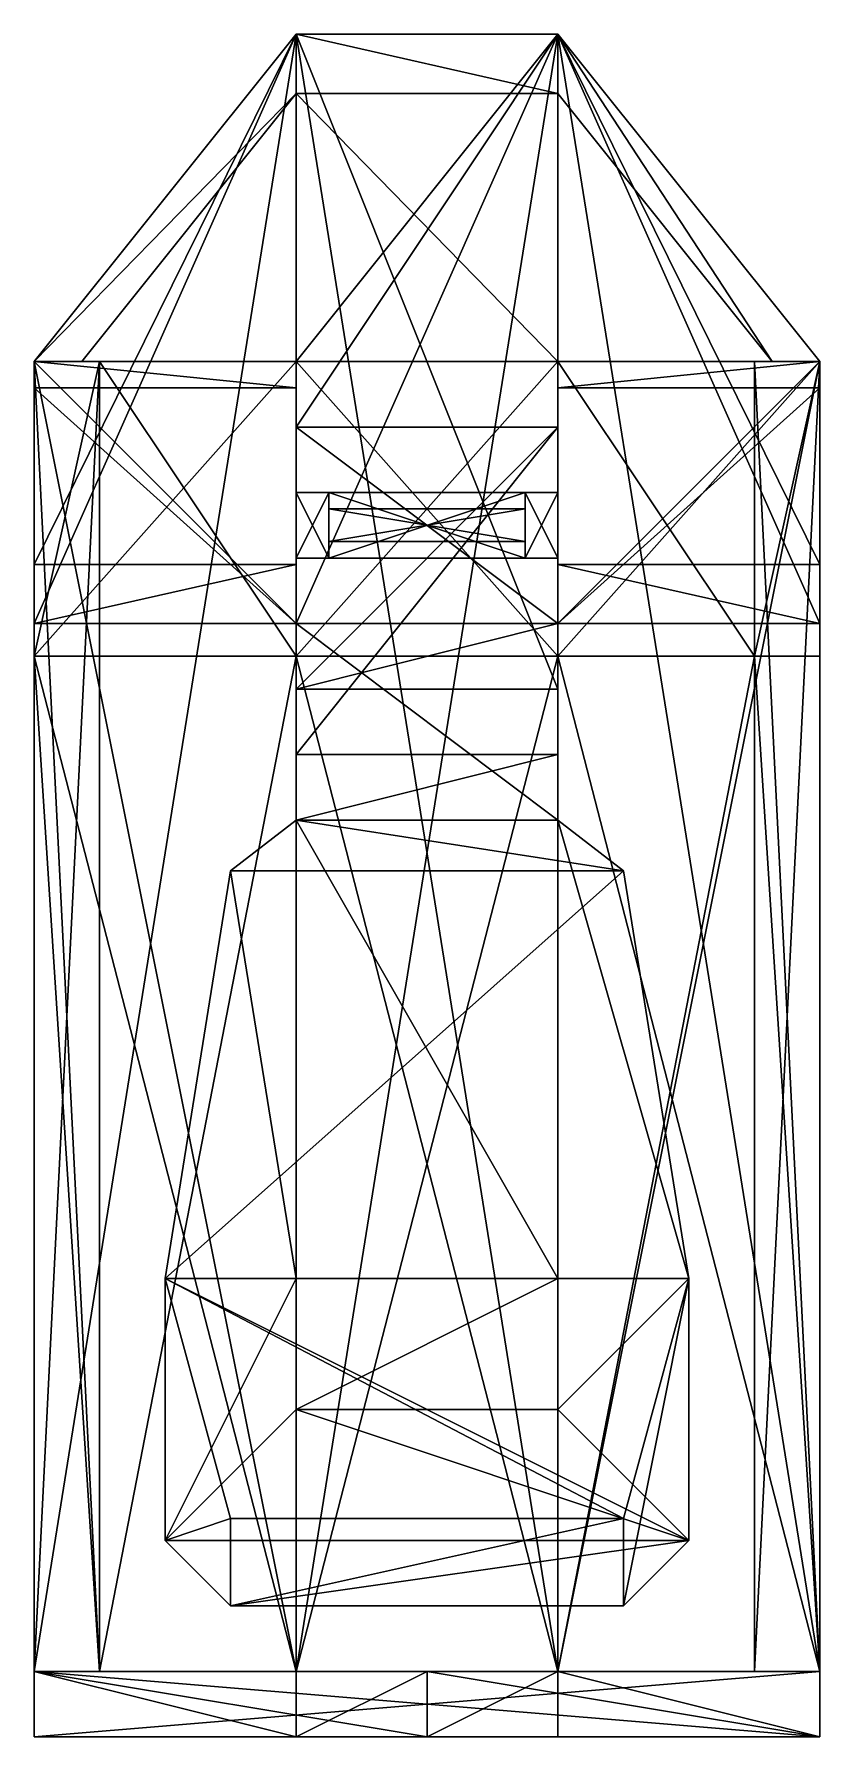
# Model space of a CAD drawing. Extents: x -536 to -488, y -116 to -12.
import ezdxf

# ---------------------------------------------------------------- set-up
doc = ezdxf.new("R2010")
doc.units = 0

msp = doc.modelspace()

# ---------------------------------------------------------------- meshes
at = {"layer": 'OBJECT000', "color": 50}
mesh = msp.add_polyface(dxfattribs=at)
corners = [(-524, -102.666664, 14), (-528, -88, -14), (-496, -88, -14), (-500, -102.666664, 14), (-500, -108, 18), (-496, -104, -14), (-528, -104, -14), (-524, -108, 18)]
mesh.append_faces([[corners[k] for k in face] for face in [(1, 3, 0), (5, 7, 4), (6, 0, 7), (4, 2, 5), (5, 1, 6), (3, 7, 0)]], dxfattribs={"vtx0": -1})
mesh.append_faces([[corners[k] for k in face] for face in [(1, 2, 3), (5, 6, 7), (6, 1, 0), (4, 3, 2), (5, 2, 1), (3, 4, 7)]], dxfattribs={"vtx2": -1})
at = {"layer": 'OBJECT001', "color": 50}
mesh = msp.add_polyface(dxfattribs=at)
corners = [(-524, -63.111115, -22), (-500, -63.111115, -22), (-496, -88, -14), (-528, -88, -14), (-520, -88, -30), (-504, -88, -30), (-504, -60, -30), (-520, -60, -30)]
mesh.append_faces([[corners[k] for k in face] for face in [(1, 3, 0), (5, 7, 4), (0, 4, 7), (6, 2, 1), (1, 7, 6), (3, 5, 4)]], dxfattribs={"vtx0": -1})
mesh.append_faces([[corners[k] for k in face] for face in [(1, 2, 3), (5, 6, 7), (0, 3, 4), (6, 5, 2), (1, 0, 7), (3, 2, 5)]], dxfattribs={"vtx2": -1})
at = {"layer": 'OBJECT002', "color": 50}
mesh = msp.add_polyface(dxfattribs=at)
corners = [(-520, -88, -30), (-504, -88, -30), (-496, -88, -14), (-528, -88, -14), (-504, -96, -30), (-520, -96, -30), (-528, -104, -14), (-496, -104, -14)]
mesh.append_faces([[corners[k] for k in face] for face in [(1, 3, 0), (5, 7, 4), (0, 6, 5), (4, 2, 1), (5, 1, 0), (3, 7, 6)]], dxfattribs={"vtx0": -1})
mesh.append_faces([[corners[k] for k in face] for face in [(1, 2, 3), (5, 6, 7), (0, 3, 6), (4, 7, 2), (5, 4, 1), (3, 2, 7)]], dxfattribs={"vtx2": -1})
at = {"layer": 'OBJECT003', "color": 50}
mesh = msp.add_polyface(dxfattribs=at)
corners = [(-504, -48, 6), (-520, -48, 6), (-520, -12, 6), (-504, -12, 6), (-504, -12, -6), (-520, -12, -6), (-520, -52, -6), (-504, -52, -6)]
mesh.append_faces([[corners[k] for k in face] for face in [(1, 3, 0), (5, 7, 4), (5, 1, 6), (3, 7, 0), (4, 2, 5), (0, 6, 1)]], dxfattribs={"vtx0": -1})
mesh.append_faces([[corners[k] for k in face] for face in [(1, 2, 3), (5, 6, 7), (5, 2, 1), (3, 4, 7), (4, 3, 2), (0, 7, 6)]], dxfattribs={"vtx2": -1})
at = {"layer": 'OBJECT004', "color": 50}
mesh = msp.add_polyface(dxfattribs=at)
corners = [(-520, -40, 18), (-518, -40, 18), (-518, -44, 18), (-520, -44, 18), (-520, -44, 6), (-518, -44, 6), (-518, -40, 6), (-520, -40, 6)]
mesh.append_faces([[corners[k] for k in face] for face in [(1, 3, 0), (5, 7, 4), (3, 7, 0), (5, 1, 6), (0, 6, 1), (4, 2, 5)]], dxfattribs={"vtx0": -1})
mesh.append_faces([[corners[k] for k in face] for face in [(1, 2, 3), (5, 6, 7), (3, 4, 7), (5, 2, 1), (0, 7, 6), (4, 3, 2)]], dxfattribs={"vtx2": -1})
at = {"layer": 'OBJECT005', "color": 50}
mesh = msp.add_polyface(dxfattribs=at)
corners = [(-520, -12, -30), (-520, -36, -30), (-504, -36, -30), (-504, -12, -30), (-520, -52, -6), (-520, -12, -6), (-504, -12, -6), (-504, -52, -6)]
mesh.append_faces([[corners[k] for k in face] for face in [(1, 3, 0), (5, 7, 4), (5, 1, 0), (3, 7, 6), (6, 0, 3), (2, 4, 7)]], dxfattribs={"vtx0": -1})
mesh.append_faces([[corners[k] for k in face] for face in [(1, 2, 3), (5, 6, 7), (5, 4, 1), (3, 2, 7), (6, 5, 0), (2, 1, 4)]], dxfattribs={"vtx2": -1})
at = {"layer": 'OBJECT006', "color": 50}
mesh = msp.add_polyface(dxfattribs=at)
corners = [(-520, -44.399998, 6), (-536, -44.399998, 6), (-536, -32, 6), (-520, -12, 6), (-520, -12, -6), (-536, -32, -6), (-536, -47.999996, -6), (-520, -47.999996, -6)]
mesh.append_faces([[corners[k] for k in face] for face in [(1, 3, 0), (5, 7, 4), (5, 1, 6), (3, 7, 0), (4, 2, 5), (0, 6, 1)]], dxfattribs={"vtx0": -1})
mesh.append_faces([[corners[k] for k in face] for face in [(1, 2, 3), (5, 6, 7), (5, 2, 1), (3, 4, 7), (4, 3, 2), (0, 7, 6)]], dxfattribs={"vtx2": -1})
at = {"layer": 'OBJECT007', "color": 50}
mesh = msp.add_polyface(dxfattribs=at)
corners = [(-488, -32, 6), (-488, -44.399998, 6), (-504, -44.399998, 6), (-504, -12, 6), (-488, -47.999996, -6), (-488, -32, -6), (-504, -12, -6), (-504, -47.999996, -6)]
mesh.append_faces([[corners[k] for k in face] for face in [(1, 3, 0), (5, 7, 4), (7, 3, 2), (1, 5, 4), (6, 0, 3), (2, 4, 7)]], dxfattribs={"vtx0": -1})
mesh.append_faces([[corners[k] for k in face] for face in [(1, 2, 3), (5, 6, 7), (7, 6, 3), (1, 0, 5), (6, 5, 0), (2, 1, 4)]], dxfattribs={"vtx2": -1})
at = {"layer": 'OBJECT008', "color": 50}
mesh = msp.add_polyface(dxfattribs=at)
corners = [(-504, -12, -30), (-504, -33.599998, -30), (-488, -33.599998, -14), (-488, -32, -14), (-504, -47.999996, -6), (-504, -12, -6), (-488, -32, -6), (-488, -47.999996, -6)]
mesh.append_faces([[corners[k] for k in face] for face in [(1, 3, 0), (5, 7, 4), (5, 1, 0), (3, 7, 6), (6, 0, 3), (2, 4, 7)]], dxfattribs={"vtx0": -1})
mesh.append_faces([[corners[k] for k in face] for face in [(1, 2, 3), (5, 6, 7), (5, 4, 1), (3, 2, 7), (6, 5, 0), (2, 1, 4)]], dxfattribs={"vtx2": -1})
at = {"layer": 'OBJECT009', "color": 50}
mesh = msp.add_polyface(dxfattribs=at)
corners = [(-520, -12, -30), (-536, -32, -14), (-536, -33.599998, -14), (-520, -33.599998, -30), (-520, -47.999996, -6), (-536, -47.999996, -6), (-536, -32, -6), (-520, -12, -6)]
mesh.append_faces([[corners[k] for k in face] for face in [(1, 3, 0), (5, 7, 4), (1, 5, 2), (7, 3, 4), (0, 6, 1), (4, 2, 5)]], dxfattribs={"vtx0": -1})
mesh.append_faces([[corners[k] for k in face] for face in [(1, 2, 3), (5, 6, 7), (1, 6, 5), (7, 0, 3), (0, 7, 6), (4, 3, 2)]], dxfattribs={"vtx2": -1})
at = {"layer": 'OBJECT010', "color": 50}
mesh = msp.add_polyface(dxfattribs=at)
corners = [(-536, -32, -14), (-520, -12, -30), (-520, -112, -30), (-536, -112, -14), (-536, -112, -22), (-520, -112, -38), (-520, -12, -38), (-536, -32, -22)]
mesh.append_faces([[corners[k] for k in face] for face in [(1, 3, 0), (5, 7, 4), (3, 7, 0), (5, 1, 6), (0, 6, 1), (4, 2, 5)]], dxfattribs={"vtx0": -1})
mesh.append_faces([[corners[k] for k in face] for face in [(1, 2, 3), (5, 6, 7), (3, 4, 7), (5, 2, 1), (0, 7, 6), (4, 3, 2)]], dxfattribs={"vtx2": -1})
at = {"layer": 'OBJECT011', "color": 50}
mesh = msp.add_polyface(dxfattribs=at)
corners = [(-504, -56, -30), (-504, -36, -30), (-520, -36, -30), (-520, -56, -30), (-504, -48, -12), (-504, -60, -22), (-520, -60, -22), (-520, -48, -12)]
mesh.append_faces([[corners[k] for k in face] for face in [(1, 3, 0), (5, 7, 4), (3, 7, 6), (5, 1, 0), (2, 4, 7), (6, 0, 3)]], dxfattribs={"vtx0": -1})
mesh.append_faces([[corners[k] for k in face] for face in [(1, 2, 3), (5, 6, 7), (3, 2, 7), (5, 4, 1), (2, 1, 4), (6, 5, 0)]], dxfattribs={"vtx2": -1})
at = {"layer": 'OBJECT012', "color": 50}
mesh = msp.add_polyface(dxfattribs=at)
corners = [(-488, -112, -14), (-504, -112, -30), (-504, -12, -30), (-488, -32, -14), (-488, -32, -22), (-504, -12, -38), (-504, -112, -38), (-488, -112, -22)]
mesh.append_faces([[corners[k] for k in face] for face in [(1, 3, 0), (5, 7, 4), (7, 3, 4), (1, 5, 2), (4, 2, 5), (0, 6, 1)]], dxfattribs={"vtx0": -1})
mesh.append_faces([[corners[k] for k in face] for face in [(1, 2, 3), (5, 6, 7), (7, 0, 3), (1, 6, 5), (4, 3, 2), (0, 7, 6)]], dxfattribs={"vtx2": -1})
at = {"layer": 'OBJECT013', "color": 50}
mesh = msp.add_polyface(dxfattribs=at)
corners = [(-504, -12, -30), (-504, -112, -30), (-520, -112, -30), (-520, -12, -30), (-504, -112, -38), (-504, -12, -38), (-520, -12, -38), (-520, -112, -38)]
mesh.append_faces([[corners[k] for k in face] for face in [(1, 3, 0), (5, 7, 4), (5, 1, 0), (3, 7, 6), (6, 0, 3), (2, 4, 7)]], dxfattribs={"vtx0": -1})
mesh.append_faces([[corners[k] for k in face] for face in [(1, 2, 3), (5, 6, 7), (5, 4, 1), (3, 2, 7), (6, 5, 0), (2, 1, 4)]], dxfattribs={"vtx2": -1})
at = {"layer": 'OBJECT014', "color": 50}
mesh = msp.add_polyface(dxfattribs=at)
corners = [(-520, -12, 6), (-504, -12, 6), (-504, -32, 32), (-520, -32, 32), (-520, -15.636368, 6), (-504, -15.636368, 6), (-520, -32, 27.272697), (-504, -32, 27.272705)]
mesh.append_faces([[corners[k] for k in face] for face in [(1, 3, 0), (0, 5, 1), (3, 7, 6), (0, 6, 4), (1, 7, 2), (4, 7, 5)]], dxfattribs={"vtx0": -1})
mesh.append_faces([[corners[k] for k in face] for face in [(1, 2, 3), (0, 4, 5), (3, 2, 7), (0, 3, 6), (1, 5, 7), (4, 6, 7)]], dxfattribs={"vtx2": -1})
at = {"layer": 'OBJECT015', "color": 50}
mesh = msp.add_polyface(dxfattribs=at)
corners = [(-504, -32, 32), (-504, -12, 6), (-488, -32, 6), (-504, -15.636368, 6), (-504, -32, 27.27272), (-490.909119, -32, 6)]
mesh.append_faces([[corners[k] for k in face] for face in [(1, 2, 0), (3, 4, 5)]])
mesh.append_faces([[corners[k] for k in face] for face in [(1, 4, 3), (1, 5, 2), (2, 4, 0)]], dxfattribs={"vtx0": -1})
mesh.append_faces([[corners[k] for k in face] for face in [(1, 0, 4), (1, 3, 5), (2, 5, 4)]], dxfattribs={"vtx2": -1})
at = {"layer": 'OBJECT016', "color": 50}
mesh = msp.add_polyface(dxfattribs=at)
corners = [(-536, -32, 6), (-520, -11.999992, 6), (-520, -32, 32), (-520, -32, 27.27272), (-520, -15.63636, 6), (-533.090881, -32, 6)]
mesh.append_faces([[corners[k] for k in face] for face in [(1, 2, 0), (4, 5, 3)]])
mesh.append_faces([[corners[k] for k in face] for face in [(2, 4, 3), (4, 0, 5), (5, 2, 3)]], dxfattribs={"vtx0": -1})
mesh.append_faces([[corners[k] for k in face] for face in [(2, 1, 4), (4, 1, 0), (5, 0, 2)]], dxfattribs={"vtx2": -1})
at = {"layer": 'OBJECT017', "color": 50}
mesh = msp.add_polyface(dxfattribs=at)
corners = [(-504, -50, 38), (-520, -50, 38), (-520, -32, 32), (-504, -32, 32), (-520, -32, 28), (-504, -32, 28), (-504, -50, 34), (-520, -50, 33.999992)]
mesh.append_faces([[corners[k] for k in face] for face in [(1, 3, 0), (5, 2, 4), (6, 1, 0), (7, 2, 1), (6, 3, 5), (6, 4, 7)]], dxfattribs={"vtx0": -1})
mesh.append_faces([[corners[k] for k in face] for face in [(1, 2, 3), (5, 3, 2), (6, 7, 1), (7, 4, 2), (6, 0, 3), (6, 5, 4)]], dxfattribs={"vtx2": -1})
at = {"layer": 'OBJECT018', "color": 50}
mesh = msp.add_polyface(dxfattribs=at)
corners = [(-520, -50, 38), (-520, -32, 32), (-520, -32, 28), (-520, -50, 34), (-536, -32, 6), (-536, -50, 6), (-532, -50, 6), (-532, -32, 6)]
mesh.append_faces([[corners[k] for k in face] for face in [(1, 3, 0), (5, 7, 4), (1, 5, 4), (7, 3, 2), (2, 4, 7), (6, 0, 3)]], dxfattribs={"vtx0": -1})
mesh.append_faces([[corners[k] for k in face] for face in [(1, 2, 3), (5, 6, 7), (1, 0, 5), (7, 6, 3), (2, 1, 4), (6, 5, 0)]], dxfattribs={"vtx2": -1})
at = {"layer": 'OBJECT019', "color": 50}
mesh = msp.add_polyface(dxfattribs=at)
corners = [(-504, -50, 34), (-504, -32, 28), (-504, -32, 32), (-504, -50, 38), (-492, -32, 6), (-492, -50, 6), (-488, -50, 6), (-488, -32, 6)]
mesh.append_faces([[corners[k] for k in face] for face in [(1, 3, 0), (5, 7, 4), (3, 7, 6), (5, 1, 0), (2, 4, 7), (6, 0, 3)]], dxfattribs={"vtx0": -1})
mesh.append_faces([[corners[k] for k in face] for face in [(1, 2, 3), (5, 6, 7), (3, 2, 7), (5, 4, 1), (2, 1, 4), (6, 5, 0)]], dxfattribs={"vtx2": -1})
at = {"layer": 'OBJECT020', "color": 50}
mesh = msp.add_polyface(dxfattribs=at)
corners = [(-520, -112, 38), (-520, -50.000004, 38), (-504, -50.000004, 38), (-504, -112, 38), (-504, -50.000004, 34), (-520, -50.000004, 34), (-504, -112, 34), (-520, -112, 33.999992)]
mesh.append_faces([[corners[k] for k in face] for face in [(1, 3, 0), (2, 5, 4), (7, 3, 6), (5, 0, 7), (3, 4, 6), (4, 7, 6)]], dxfattribs={"vtx0": -1})
mesh.append_faces([[corners[k] for k in face] for face in [(1, 2, 3), (2, 1, 5), (7, 0, 3), (5, 1, 0), (3, 2, 4), (4, 5, 7)]], dxfattribs={"vtx2": -1})
at = {"layer": 'OBJECT021', "color": 50}
mesh = msp.add_polyface(dxfattribs=at)
corners = [(-504, -50.000004, 34), (-504, -50.000004, 38), (-504, -112, 38), (-504, -112, 34), (-492, -112, 6), (-488, -112, 6), (-488, -49.999996, 6), (-492, -49.999996, 6)]
mesh.append_faces([[corners[k] for k in face] for face in [(1, 3, 0), (5, 7, 4), (1, 5, 2), (7, 3, 4), (0, 6, 1), (4, 2, 5)]], dxfattribs={"vtx0": -1})
mesh.append_faces([[corners[k] for k in face] for face in [(1, 2, 3), (5, 6, 7), (1, 6, 5), (7, 0, 3), (0, 7, 6), (4, 3, 2)]], dxfattribs={"vtx2": -1})
at = {"layer": 'OBJECT022', "color": 50}
mesh = msp.add_polyface(dxfattribs=at)
corners = [(-520, -112, 34), (-520, -112, 38), (-520, -50.000008, 38), (-520, -50.000008, 34), (-532, -50.000004, 6), (-536, -50.000004, 6), (-536, -112, 6), (-532, -112, 6)]
mesh.append_faces([[corners[k] for k in face] for face in [(1, 3, 0), (5, 7, 4), (5, 1, 6), (3, 7, 0), (4, 2, 5), (0, 6, 1)]], dxfattribs={"vtx0": -1})
mesh.append_faces([[corners[k] for k in face] for face in [(1, 2, 3), (5, 6, 7), (5, 2, 1), (3, 4, 7), (4, 3, 2), (0, 7, 6)]], dxfattribs={"vtx2": -1})
at = {"layer": 'OBJECT023', "color": 50}
mesh = msp.add_polyface(dxfattribs=at)
corners = [(-532, -32, 6), (-532, -112, 6), (-536, -112, 6), (-536, -32, 6), (-532, -112, -18), (-532, -32, -18), (-536, -32, -14), (-536, -112, -14)]
mesh.append_faces([[corners[k] for k in face] for face in [(1, 3, 0), (5, 7, 4), (7, 3, 2), (1, 5, 4), (6, 0, 3), (2, 4, 7)]], dxfattribs={"vtx0": -1})
mesh.append_faces([[corners[k] for k in face] for face in [(1, 2, 3), (5, 6, 7), (7, 6, 3), (1, 0, 5), (6, 5, 0), (2, 1, 4)]], dxfattribs={"vtx2": -1})
at = {"layer": 'OBJECT024', "color": 50}
mesh = msp.add_polyface(dxfattribs=at)
corners = [(-488, -32, 6), (-488, -112, 6), (-492, -112, 6), (-492, -32, 6), (-488, -112, -14), (-488, -32, -14), (-492, -32, -18), (-492, -112, -18)]
mesh.append_faces([[corners[k] for k in face] for face in [(1, 3, 0), (5, 7, 4), (5, 1, 0), (3, 7, 6), (6, 0, 3), (2, 4, 7)]], dxfattribs={"vtx0": -1})
mesh.append_faces([[corners[k] for k in face] for face in [(1, 2, 3), (5, 6, 7), (5, 4, 1), (3, 2, 7), (6, 5, 0), (2, 1, 4)]], dxfattribs={"vtx2": -1})
at = {"layer": 'OBJECT025', "color": 50}
mesh = msp.add_polyface(dxfattribs=at)
corners = [(-506, -40, 18), (-504, -40, 18), (-504, -44, 18), (-506, -44, 18), (-506, -44, 6), (-504, -44, 6), (-504, -40, 6), (-506, -40, 6)]
mesh.append_faces([[corners[k] for k in face] for face in [(1, 3, 0), (5, 7, 4), (3, 7, 0), (5, 1, 6), (0, 6, 1), (4, 2, 5)]], dxfattribs={"vtx0": -1})
mesh.append_faces([[corners[k] for k in face] for face in [(1, 2, 3), (5, 6, 7), (3, 4, 7), (5, 2, 1), (0, 7, 6), (4, 3, 2)]], dxfattribs={"vtx2": -1})
at = {"layer": 'OBJECT026', "color": 50}
mesh = msp.add_polyface(dxfattribs=at)
corners = [(-518, -40, 18), (-506, -40, 18), (-506, -44, 18), (-518, -44, 18), (-518, -44, 16), (-506, -44, 16), (-506, -40, 16), (-518, -40, 16)]
mesh.append_faces([[corners[k] for k in face] for face in [(1, 3, 0), (5, 7, 4), (3, 7, 0), (5, 1, 6), (0, 6, 1), (4, 2, 5)]], dxfattribs={"vtx0": -1})
mesh.append_faces([[corners[k] for k in face] for face in [(1, 2, 3), (5, 6, 7), (3, 4, 7), (5, 2, 1), (0, 7, 6), (4, 3, 2)]], dxfattribs={"vtx2": -1})
at = {"layer": 'OBJECT027', "color": 50}
mesh = msp.add_polyface(dxfattribs=at)
corners = [(-518, -40, 8), (-506, -40, 8), (-506, -44, 8), (-518, -44, 8), (-518, -44, 6), (-506, -44, 6), (-506, -40, 6), (-518, -40, 6)]
mesh.append_faces([[corners[k] for k in face] for face in [(1, 3, 0), (5, 7, 4), (3, 7, 0), (5, 1, 6), (0, 6, 1), (4, 2, 5)]], dxfattribs={"vtx0": -1})
mesh.append_faces([[corners[k] for k in face] for face in [(1, 2, 3), (5, 6, 7), (3, 4, 7), (5, 2, 1), (0, 7, 6), (4, 3, 2)]], dxfattribs={"vtx2": -1})
at = {"layer": 'OBJECT028', "color": 50}
mesh = msp.add_polyface(dxfattribs=at)
corners = [(-518, -41, 16), (-506, -41, 16), (-506, -43, 16), (-518, -43, 16), (-518, -43, 8), (-506, -43, 8), (-506, -41, 8), (-518, -41, 8)]
mesh.append_faces([[corners[k] for k in face] for face in [(1, 3, 0), (5, 7, 4), (3, 7, 0), (5, 1, 6), (0, 6, 1), (4, 2, 5)]], dxfattribs={"vtx0": -1})
mesh.append_faces([[corners[k] for k in face] for face in [(1, 2, 3), (5, 6, 7), (3, 4, 7), (5, 2, 1), (0, 7, 6), (4, 3, 2)]], dxfattribs={"vtx2": -1})
at = {"layer": 'OBJECT029', "color": 50}
mesh = msp.add_polyface(dxfattribs=at)
corners = [(-512, -112, -22), (-512, -116, -22), (-536, -116, -22), (-536, -112, -22), (-512, -116, -38), (-512, -112, -38), (-520, -112, -38), (-520, -116, -38)]
mesh.append_faces([[corners[k] for k in face] for face in [(1, 3, 0), (5, 7, 4), (7, 3, 2), (1, 5, 4), (6, 0, 3), (2, 4, 7)]], dxfattribs={"vtx0": -1})
mesh.append_faces([[corners[k] for k in face] for face in [(1, 2, 3), (5, 6, 7), (7, 6, 3), (1, 0, 5), (6, 5, 0), (2, 1, 4)]], dxfattribs={"vtx2": -1})
at = {"layer": 'OBJECT030', "color": 50}
mesh = msp.add_polyface(dxfattribs=at)
corners = [(-488, -112, -22), (-488, -116, -22), (-512, -116, -22), (-512, -112, -22), (-504, -116, -38), (-504, -112, -38), (-512, -112, -38), (-512, -116, -38)]
mesh.append_faces([[corners[k] for k in face] for face in [(1, 3, 0), (5, 7, 4), (5, 1, 0), (3, 7, 6), (6, 0, 3), (2, 4, 7)]], dxfattribs={"vtx0": -1})
mesh.append_faces([[corners[k] for k in face] for face in [(1, 2, 3), (5, 6, 7), (5, 4, 1), (3, 2, 7), (6, 5, 0), (2, 1, 4)]], dxfattribs={"vtx2": -1})
at = {"layer": 'OBJECT031', "color": 50}
mesh = msp.add_polyface(dxfattribs=at)
corners = [(-536, -112, 6), (-488, -112, 6), (-488, -116, 6), (-536, -116, 6), (-536, -116, -22), (-488, -116, -22), (-488, -112, -22), (-536, -112, -22)]
mesh.append_faces([[corners[k] for k in face] for face in [(1, 3, 0), (5, 7, 4), (3, 7, 0), (5, 1, 6), (0, 6, 1), (4, 2, 5)]], dxfattribs={"vtx0": -1})
mesh.append_faces([[corners[k] for k in face] for face in [(1, 2, 3), (5, 6, 7), (3, 4, 7), (5, 2, 1), (0, 7, 6), (4, 3, 2)]], dxfattribs={"vtx2": -1})
at = {"layer": 'OBJECT032', "color": 50}
mesh = msp.add_polyface(dxfattribs=at)
corners = [(-512, -116, 38), (-520, -116, 38), (-520, -112, 38), (-512, -112, 38), (-512, -112, 6), (-536, -112, 6), (-536, -116, 6), (-512, -116, 6)]
mesh.append_faces([[corners[k] for k in face] for face in [(1, 3, 0), (5, 7, 4), (5, 1, 6), (3, 7, 0), (4, 2, 5), (0, 6, 1)]], dxfattribs={"vtx0": -1})
mesh.append_faces([[corners[k] for k in face] for face in [(1, 2, 3), (5, 6, 7), (5, 2, 1), (3, 4, 7), (4, 3, 2), (0, 7, 6)]], dxfattribs={"vtx2": -1})
at = {"layer": 'OBJECT033', "color": 50}
mesh = msp.add_polyface(dxfattribs=at)
corners = [(-512, -112, 38), (-504, -112, 38), (-504, -116, 38), (-512, -116, 38), (-512, -116, 6), (-488, -116, 6), (-488, -112, 6), (-512, -112, 6)]
mesh.append_faces([[corners[k] for k in face] for face in [(1, 3, 0), (5, 7, 4), (1, 5, 2), (7, 3, 4), (0, 6, 1), (4, 2, 5)]], dxfattribs={"vtx0": -1})
mesh.append_faces([[corners[k] for k in face] for face in [(1, 2, 3), (5, 6, 7), (1, 6, 5), (7, 0, 3), (0, 7, 6), (4, 3, 2)]], dxfattribs={"vtx2": -1})

doc.saveas('drawing.dxf')
